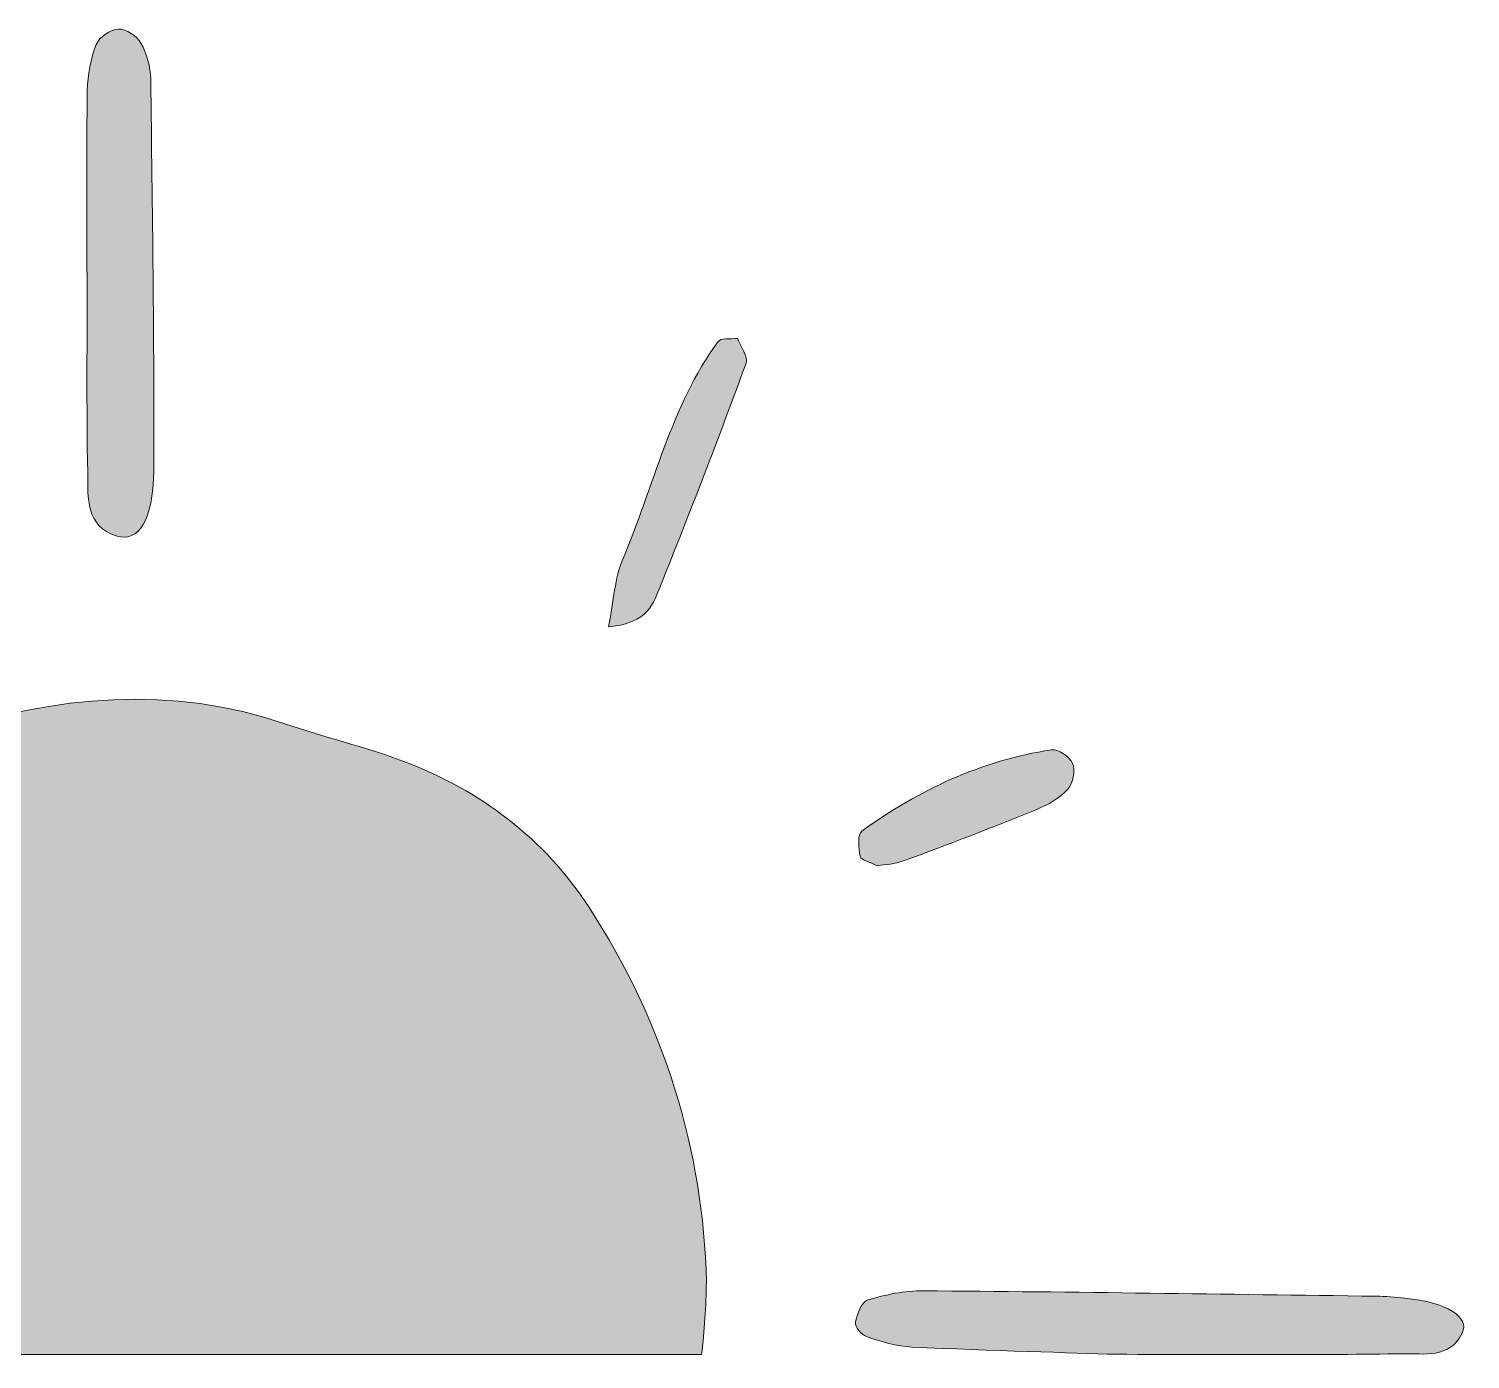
# Model space of a CAD drawing. Header units: inches. Extents: x 0.48 to 5.51, y -5.05 to -0.98.
# Drawn here: x 3.019 to 4.608, y -2.446 to -0.978 of the extents above; entities that cross this region are included whole.
import ezdxf

# ---------------------------------------------------------------- set-up
doc = ezdxf.new("R2010")
doc.units = ezdxf.units.IN
doc.header["$MEASUREMENT"] = 0
doc.layers.add('Layer 1', color=7, linetype='Continuous')

# ---------------------------------------------------------------- blocks, each defined once
blk = doc.blocks.new('block 4')
at = {"layer": 'Layer 1', "true_color": 0xffffff}
h = blk.add_hatch(color=7, dxfattribs=at)
h.dxf.hatch_style = 2
edge = h.paths.add_edge_path()
edge.add_spline(control_points=[(3.0831, -1.2465), (3.0831, -1.3203), (3.0822, -1.3942), (3.0836, -1.468), (3.0841, -1.4949), (3.0805, -1.5268), (3.1161, -1.5377), (3.1392, -1.5448), (3.156, -1.5208), (3.1564, -1.4659), (3.1572, -1.3218), (3.155, -1.1776), (3.1531, -1.0335), (3.1529, -1.0201), (3.1489, -1.0055), (3.1424, -0.9939), (3.138, -0.9862), (3.1259, -0.9782), (3.1175, -0.9785), (3.1089, -0.9788), (3.0963, -0.9874), (3.0931, -0.9954), (3.0869, -1.0112), (3.0835, -1.0291), (3.0832, -1.0462), (3.0821, -1.113), (3.0828, -1.1797), (3.0828, -1.2465), (3.0829, -1.2465), (3.083, -1.2465), (3.0831, -1.2465)], knot_values=[0, 0, 0, 0, 1, 1, 1, 2, 2, 2, 3, 3, 3, 4, 4, 4, 5, 5, 5, 6, 6, 6, 7, 7, 7, 8, 8, 8, 9, 9, 9, 10, 10, 10, 10], degree=3, periodic=1)
h = blk.add_hatch(color=7, dxfattribs=at)
h.dxf.hatch_style = 2
edge = h.paths.add_edge_path()
edge.add_spline(control_points=[(3.7152, -1.5927), (3.748, -1.5113), (3.7795, -1.4294), (3.8098, -1.3471), (3.8125, -1.3399), (3.8037, -1.3286), (3.8004, -1.3195), (3.7917, -1.3207), (3.7817, -1.3192), (3.7789, -1.323), (3.7263, -1.3951), (3.7082, -1.4827), (3.6738, -1.563), (3.6648, -1.5839), (3.664, -1.6084), (3.6582, -1.6377), (3.702, -1.6341), (3.7078, -1.611), (3.7152, -1.5927)], knot_values=[0, 0, 0, 0, 1, 1, 1, 2, 2, 2, 3, 3, 3, 4, 4, 4, 5, 5, 5, 6, 6, 6, 6], degree=3, periodic=1)
h = blk.add_hatch(color=7, dxfattribs=at)
h.dxf.hatch_style = 2
edge = h.paths.add_edge_path()
edge.add_spline(control_points=[(3.766, -2.3601), (3.7627, -2.2156), (3.7196, -2.0753), (3.6369, -1.9477), (3.5872, -1.8711), (3.517, -1.8184), (3.4322, -1.7862), (3.3893, -1.77), (3.3442, -1.7597), (3.3009, -1.7446), (3.0569, -1.66), (2.7632, -1.788), (2.6424, -1.9505), (2.5559, -2.067), (2.5011, -2.1926), (2.4818, -2.3371), (2.477, -2.3725), (2.475, -2.4069), (2.4751, -2.4405), (2.4751, -2.4405), (3.7607, -2.4405), (3.7607, -2.4405), (3.7638, -2.4143), (3.7657, -2.3876), (3.766, -2.3601)], knot_values=[0, 0, 0, 0, 1, 1, 1, 2, 2, 2, 3, 3, 3, 4, 4, 4, 5, 5, 5, 6, 6, 6, 7, 7, 7, 8, 8, 8, 8], degree=3, periodic=1)
h = blk.add_hatch(color=7, dxfattribs=at)
h.dxf.hatch_style = 2
edge = h.paths.add_edge_path()
edge.add_spline(control_points=[(3.9545, -1.9013), (3.9632, -1.8998), (3.974, -1.8995), (3.9835, -1.896), (4.0327, -1.8776), (4.0817, -1.859), (4.1303, -1.8393), (4.1429, -1.8341), (4.1558, -1.8266), (4.1648, -1.8167), (4.1705, -1.8104), (4.1731, -1.7962), (4.1699, -1.7884), (4.167, -1.7812), (4.1538, -1.7724), (4.1465, -1.7735), (4.0693, -1.7851), (4.0004, -1.8177), (3.9375, -1.863), (3.9325, -1.8666), (3.9336, -1.882), (3.9357, -1.891), (3.9367, -1.8952), (3.9468, -1.8973), (3.9545, -1.9013)], knot_values=[0, 0, 0, 0, 1, 1, 1, 2, 2, 2, 3, 3, 3, 4, 4, 4, 5, 5, 5, 6, 6, 6, 7, 7, 7, 8, 8, 8, 8], degree=3, periodic=1)
h = blk.add_hatch(color=7, dxfattribs=at)
h.dxf.hatch_style = 2
edge = h.paths.add_edge_path()
edge.add_spline(control_points=[(4.5364, -2.3782), (4.5259, -2.3771), (4.5152, -2.3762), (4.5046, -2.3761), (4.3382, -2.3739), (4.1718, -2.3714), (4.0054, -2.3701), (3.9848, -2.3699), (3.9636, -2.3743), (3.9438, -2.3804), (3.9372, -2.3825), (3.932, -2.3959), (3.9303, -2.4049), (3.9294, -2.4094), (3.9369, -2.4188), (3.9424, -2.4206), (3.9587, -2.426), (3.9758, -2.4314), (3.9929, -2.4322), (4.0813, -2.4361), (4.1698, -2.4386), (4.2174, -2.4402), (4.3504, -2.4402), (4.4424, -2.4412), (4.5345, -2.4395), (4.5572, -2.4391), (4.5853, -2.4455), (4.5995, -2.4169), (4.6084, -2.399), (4.5827, -2.3831), (4.5364, -2.3782)], knot_values=[0, 0, 0, 0, 1, 1, 1, 2, 2, 2, 3, 3, 3, 4, 4, 4, 5, 5, 5, 6, 6, 6, 7, 7, 7, 8, 8, 8, 9, 9, 9, 10, 10, 10, 10], degree=3, periodic=1)
at = {"layer": 'Layer 1', "lineweight": 0}
for points, knots in [([(3.0831, -1.2465), (3.0831, -1.3203), (3.0822, -1.3942), (3.0836, -1.468), (3.0841, -1.4949), (3.0805, -1.5268), (3.1161, -1.5377), (3.1392, -1.5448), (3.156, -1.5208), (3.1564, -1.4659), (3.1572, -1.3218), (3.155, -1.1776), (3.1531, -1.0335), (3.1529, -1.0201), (3.1489, -1.0055), (3.1424, -0.9939), (3.138, -0.9862), (3.1259, -0.9782), (3.1175, -0.9785), (3.1089, -0.9788), (3.0963, -0.9874), (3.0931, -0.9954), (3.0869, -1.0112), (3.0835, -1.0291), (3.0832, -1.0462), (3.0821, -1.113), (3.0828, -1.1797), (3.0828, -1.2465), (3.0829, -1.2465), (3.083, -1.2465), (3.0831, -1.2465)], [0, 0, 0, 0, 1, 1, 1, 2, 2, 2, 3, 3, 3, 4, 4, 4, 5, 5, 5, 6, 6, 6, 7, 7, 7, 8, 8, 8, 9, 9, 9, 10, 10, 10, 10]), ([(3.7152, -1.5927), (3.748, -1.5113), (3.7795, -1.4294), (3.8098, -1.3471), (3.8125, -1.3399), (3.8037, -1.3286), (3.8004, -1.3195), (3.7917, -1.3207), (3.7817, -1.3192), (3.7789, -1.323), (3.7263, -1.3951), (3.7082, -1.4827), (3.6738, -1.563), (3.6648, -1.5839), (3.664, -1.6084), (3.6582, -1.6377), (3.702, -1.6341), (3.7078, -1.611), (3.7152, -1.5927)], [0, 0, 0, 0, 1, 1, 1, 2, 2, 2, 3, 3, 3, 4, 4, 4, 5, 5, 5, 6, 6, 6, 6]), ([(3.766, -2.3601), (3.7627, -2.2156), (3.7196, -2.0753), (3.6369, -1.9477), (3.5872, -1.8711), (3.517, -1.8184), (3.4322, -1.7862), (3.3893, -1.77), (3.3442, -1.7597), (3.3009, -1.7446), (3.0569, -1.66), (2.7632, -1.788), (2.6424, -1.9505), (2.5559, -2.067), (2.5011, -2.1926), (2.4818, -2.3371), (2.477, -2.3725), (2.475, -2.4069), (2.4751, -2.4405), (2.4751, -2.4405), (3.7607, -2.4405), (3.7607, -2.4405), (3.7638, -2.4143), (3.7657, -2.3876), (3.766, -2.3601)], [0, 0, 0, 0, 1, 1, 1, 2, 2, 2, 3, 3, 3, 4, 4, 4, 5, 5, 5, 6, 6, 6, 7, 7, 7, 8, 8, 8, 8]), ([(3.9545, -1.9013), (3.9632, -1.8998), (3.974, -1.8995), (3.9835, -1.896), (4.0327, -1.8776), (4.0817, -1.859), (4.1303, -1.8393), (4.1429, -1.8341), (4.1558, -1.8266), (4.1648, -1.8167), (4.1705, -1.8104), (4.1731, -1.7962), (4.1699, -1.7884), (4.167, -1.7812), (4.1538, -1.7724), (4.1465, -1.7735), (4.0693, -1.7851), (4.0004, -1.8177), (3.9375, -1.863), (3.9325, -1.8666), (3.9336, -1.882), (3.9357, -1.891), (3.9367, -1.8952), (3.9468, -1.8973), (3.9545, -1.9013)], [0, 0, 0, 0, 1, 1, 1, 2, 2, 2, 3, 3, 3, 4, 4, 4, 5, 5, 5, 6, 6, 6, 7, 7, 7, 8, 8, 8, 8]), ([(4.5364, -2.3782), (4.5259, -2.3771), (4.5152, -2.3762), (4.5046, -2.3761), (4.3382, -2.3739), (4.1718, -2.3714), (4.0054, -2.3701), (3.9848, -2.3699), (3.9636, -2.3743), (3.9438, -2.3804), (3.9372, -2.3825), (3.932, -2.3959), (3.9303, -2.4049), (3.9294, -2.4094), (3.9369, -2.4188), (3.9424, -2.4206), (3.9587, -2.426), (3.9758, -2.4314), (3.9929, -2.4322), (4.0813, -2.4361), (4.1698, -2.4386), (4.2174, -2.4402), (4.3504, -2.4402), (4.4424, -2.4412), (4.5345, -2.4395), (4.5572, -2.4391), (4.5853, -2.4455), (4.5995, -2.4169), (4.6084, -2.399), (4.5827, -2.3831), (4.5364, -2.3782)], [0, 0, 0, 0, 1, 1, 1, 2, 2, 2, 3, 3, 3, 4, 4, 4, 5, 5, 5, 6, 6, 6, 7, 7, 7, 8, 8, 8, 9, 9, 9, 10, 10, 10, 10])]:
    blk.add_open_spline(points, degree=3, knots=knots, dxfattribs=at)
blk = doc.blocks.new('block 2')
at = {"layer": 'Layer 1'}
blk.add_blockref('block 4', (0, 0), dxfattribs=at)

msp = doc.modelspace()

# ---------------------------------------------------------------- block references
at = {"layer": 'Layer 1'}
msp.add_blockref('block 2', (0, 0), dxfattribs=at)

doc.saveas('drawing.dxf')
